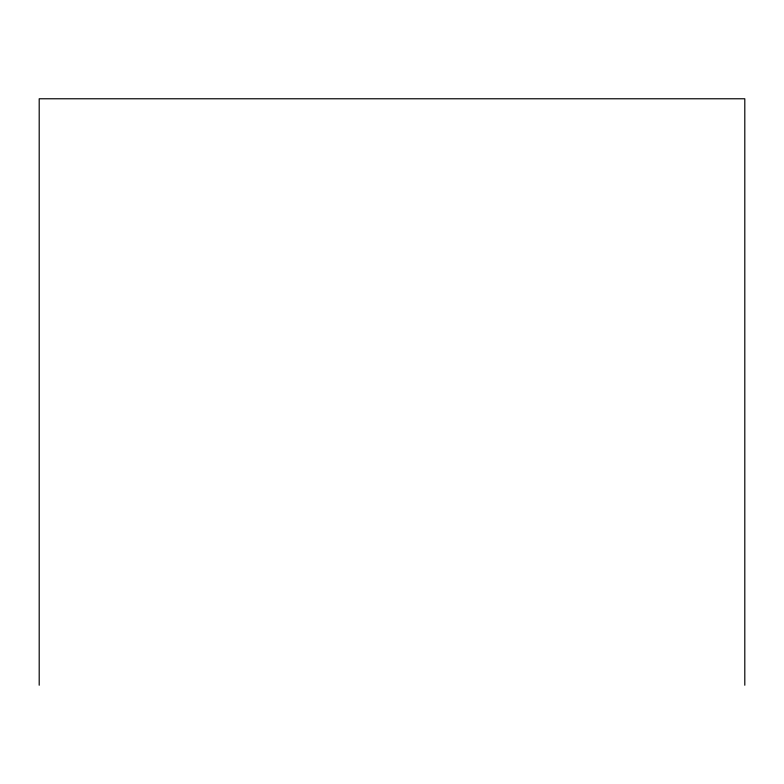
<?xml version="1.0" encoding="UTF-8"?>
<svg xmlns="http://www.w3.org/2000/svg" width="784" height="784" viewBox="0 0 784 784"><rect width="100%" height="100%" fill="white"/><g stroke="black" fill="none" stroke-linecap="round" stroke-linejoin="round"><path stroke-width="1.18" d="M744.8 685.226L744.8 98.774L39.2 98.774L39.2 685.226"/></g></svg>
